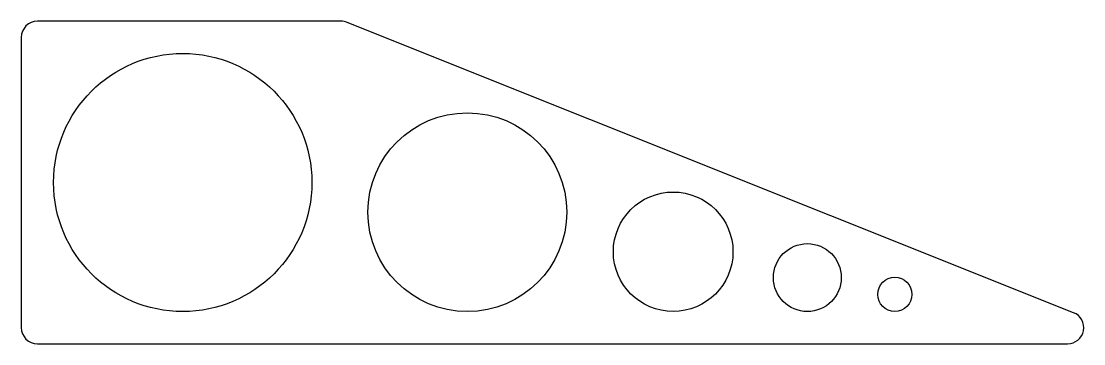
# Model space of a CAD drawing. Header units: metres. Extents: x 0 to 132, y 0 to 40.
import ezdxf

# ---------------------------------------------------------------- set-up
doc = ezdxf.new("R2010")
doc.units = ezdxf.units.M

msp = doc.modelspace()

# ---------------------------------------------------------------- linework, layer by layer
at = {"layer": 'PARAMETRIX'}
for p, q in [((39.6148, 40), (2, 40)), ((130.3576, 3.857), (40.3576, 39.857)), ((0, 38), (0, 2)), ((2, 0), (129.6148, 0))]:
    msp.add_line(p, q, dxfattribs=at)
for centre, radius in [((20, 20), 16), ((55.2582, 16.3198), 12.3198), ((80.7549, 11.4096), 7.4096), ((97.3767, 8.2085), 4.2085), ((108.2129, 6.1216), 2.1216)]:
    msp.add_circle(centre, radius, dxfattribs=at)
for centre, start, end in [((2, 38), 90, 180), ((39.6148, 38), 68.1986, 90), ((129.6148, 2), 270, 68.1986), ((2, 2), 180, 270)]:
    msp.add_arc(centre, 2, start, end, dxfattribs=at)

doc.saveas('drawing.dxf')
